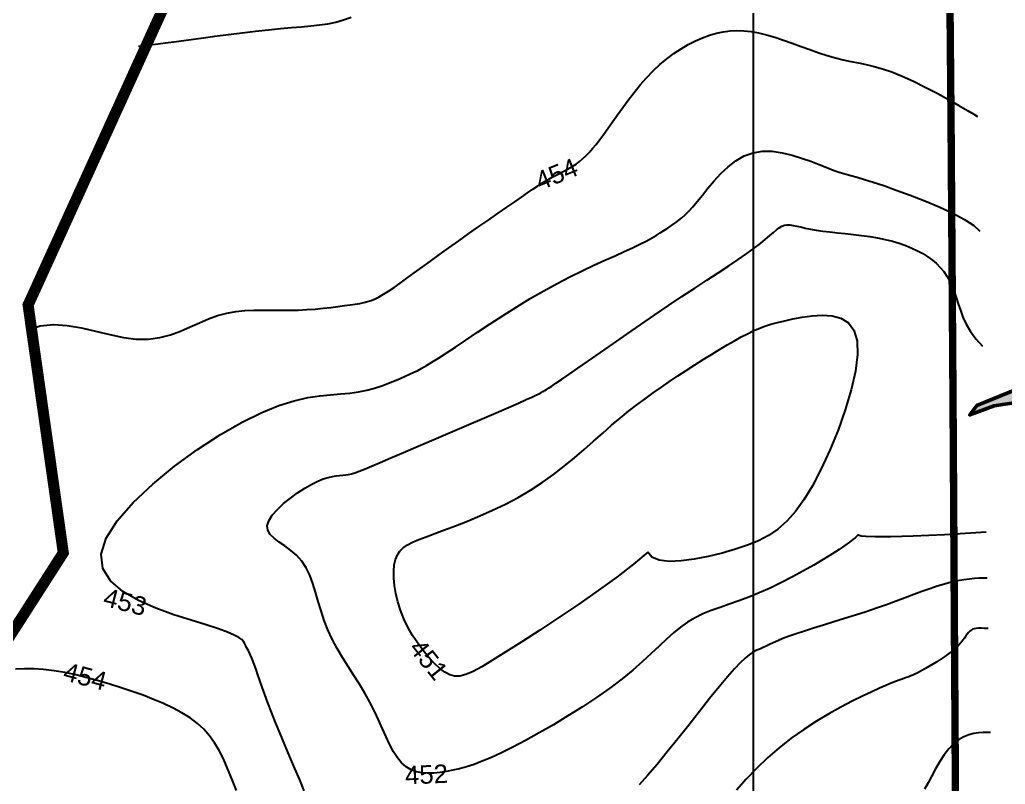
# Model space of a CAD drawing. Header units: metres. Extents: x 218545 to 227455, y 1543467 to 1556082.
# Drawn here: x 219801.8 to 220068.4, y 1552011.2 to 1552218.2 of the extents above; entities that cross this region are included whole.
import ezdxf

# ---------------------------------------------------------------- set-up
doc = ezdxf.new("R2010")
doc.units = ezdxf.units.M
doc.header["$MEASUREMENT"] = 0
for name, color, linetype in [('2 M CONTOUR', 33, 'Continuous'), ('GRID', 250, 'Continuous'), ('SATGE-2', 160, 'Continuous')]:
    doc.layers.add(name, color=color, linetype=linetype)
doc.layers.add('BO', color=7, linetype='Continuous', lineweight=30)
doc.layers.add('STREAM', color=140, linetype='Continuous', lineweight=0)
doc.styles.get("Standard").update_dxf_attribs({"font": 'arial.ttf'})

msp = doc.modelspace()

# ---------------------------------------------------------------- hatches: boundary and pattern name
at = {"layer": 'STREAM'}
h = msp.add_hatch(color=256, dxfattribs=at)
h.dxf.hatch_style = 1
h.paths.add_polyline_path([(221489.91805, 1552495.57881), (221478.9726, 1552491.95268), (221464.84567, 1552493.91599), (221422.79187, 1552524.74216), (221390.38254, 1552541.4382), (221359.99872, 1552557.12235), (221343.28757, 1552561.67581), (221319.48692, 1552562.68772), (221294.67344, 1552562.68772), (221303.28225, 1552559.14615), (221324.55091, 1552557.12235), (221340.24923, 1552556.11051), (221361.51789, 1552547.50949), (221378.22891, 1552537.89664), (221394.4337, 1552528.78971), (221403.54886, 1552525.24808), (221442.74518, 1552500.63377), (221448.28157, 1552494.59947), (221447.27499, 1552488.06233), (221436.20207, 1552479.01091), (221425.12929, 1552467.44522), (221415.06309, 1552453.36519), (221404.99689, 1552434.75951), (221399.4605, 1552414.64518), (221391.91081, 1552390.0052), (221383.85777, 1552382.46237), (221372.78499, 1552381.45663), (221353.65917, 1552381.45663), (221335.53993, 1552374.91948), (221321.44727, 1552362.85095), (221309.87113, 1552343.74236), (221306.74968, 1552323.76787), (221297.77278, 1552307.82332), (221286.80093, 1552266.9654), (221281.31513, 1552231.58847), (221272.83691, 1552213.65089), (221244.41006, 1552211.15951), (221227.95242, 1552223.11793), (221211.99357, 1552242.05209), (221200.02437, 1552253.51223), (221189.55133, 1552271.9481), (221187.55637, 1552279.42212), (221179.07828, 1552285.40133), (221165.11413, 1552285.89956), (221142.67188, 1552284.40475), (221136.18861, 1552286.39784), (221133.69498, 1552302.34239), (221128.20919, 1552314.30076), (221119.23229, 1552324.76439), (221106.76429, 1552329.2488), (221094.79509, 1552323.26958), (221084.8596, 1552311.87081), (221079.7921, 1552307.19744), (221071.60639, 1552298.82428), (221065.17463, 1552292.20362), (221048.03478, 1552286.68263), (221034.86234, 1552286.68263), (221022.31539, 1552286.34647), (221018.20817, 1552278.0738), (221005.39913, 1552262.323), (220989.63422, 1552250.01775), (220979.28837, 1552245.09561), (220964.50871, 1552239.68128), (220939.87589, 1552235.7436), (220926.57417, 1552225.40713), (220906.3753, 1552212.60963), (220894.55165, 1552185.04577), (220879.91622, 1552165.16329), (220850.85778, 1552154.69265), (220829.89763, 1552148.50547), (220802.26848, 1552146.60174), (220775.11551, 1552146.60174), (220750.82086, 1552148.50547), (220731.76618, 1552150.40926), (220700.80227, 1552145.64985), (220687.94043, 1552136.60705), (220668.13969, 1552121.13632), (220657.54061, 1552114.63786), (220634.81443, 1552126.93683), (220604.51268, 1552148.22346), (220584.62728, 1552155.79201), (220569.00296, 1552158.15722), (220552.43177, 1552157.68417), (220532.07279, 1552152.48076), (220512.18738, 1552142.074), (220497.98352, 1552131.19413), (220486.62043, 1552118.89516), (220470.99612, 1552108.48841), (220458.68601, 1552106.1232), (220437.38016, 1552113.69176), (220421.2824, 1552116.05696), (220386.24612, 1552122.20642), (220361.62605, 1552118.89516), (220317.35443, 1552104.95934), (220283.6603, 1552082.37954), (220234.85002, 1552074.94854), (220195.80185, 1552074.94854), (220169.28724, 1552082.65035), (220131.61881, 1552092.15605), (220102.68913, 1552108.77134), (220084.45062, 1552116.6381), (220071.5188, 1552118.1918), (220060.63305, 1552113.69428), (220058.72544, 1552111.16814), (220065.31334, 1552113.63909), (220072.50196, 1552114.75218), (220087.42922, 1552112.34669), (220110.20112, 1552098.36694), (220135.02377, 1552085.21981), (220166.75195, 1552074.55454), (220194.59494, 1552066.46688), (220235.49196, 1552066.46688), (220286.80893, 1552074.2795), (220321.06366, 1552097.23498), (220363.47821, 1552110.58624), (220386.07424, 1552113.62527), (220419.93253, 1552107.68257), (220435.32453, 1552105.42106), (220458.02079, 1552097.35859), (220474.2752, 1552100.48164), (220492.16394, 1552112.39664), (220503.71917, 1552124.90358), (220516.76615, 1552134.8973), (220531.80381, 1552142.20719), (220556.30748, 1552147.87233), (220568.2556, 1552146.25369), (220582.02622, 1552140.38625), (220595.8136, 1552131.83695), (220625.10964, 1552111.25682), (220658.11387, 1552093.39557), (220678.65158, 1552105.98755), (220698.90845, 1552121.81467), (220707.862, 1552128.10965), (220732.25725, 1552131.8594), (220749.18652, 1552130.16797), (220774.39534, 1552128.19261), (220802.90195, 1552128.19261), (220833.17514, 1552130.27851), (220856.58895, 1552137.18999), (220891.42334, 1552149.74188), (220910.63416, 1552175.84011), (220921.04537, 1552200.11121), (220937.17265, 1552210.32906), (220947.44375, 1552218.31049), (220969.17098, 1552221.78371), (220986.4244, 1552228.10426), (220999.36815, 1552234.26238), (221018.36778, 1552249.09247), (221033.96637, 1552268.27349), (221050.92655, 1552268.27349), (221075.18362, 1552276.08704), (221084.79041, 1552285.97598), (221092.62272, 1552293.98765), (221098.07765, 1552299.0183), (221107.64645, 1552309.99639), (221112.55435, 1552304.27566), (221115.90048, 1552296.98151), (221119.77878, 1552272.18316), (221140.50767, 1552265.81067), (221165.3984, 1552267.46856), (221171.03814, 1552267.26734), (221185.34788, 1552242.07769), (221198.55153, 1552229.4356), (221215.31948, 1552209.54149), (221239.15859, 1552192.21955), (221284.96678, 1552196.23427), (221299.09825, 1552226.13255), (221304.83945, 1552263.15654), (221314.95107, 1552300.81103), (221324.42414, 1552317.63688), (221327.49863, 1552337.31085), (221335.66325, 1552350.78808), (221344.95585, 1552358.74599), (221356.87848, 1552363.04749), (221373.61933, 1552363.04749), (221391.82442, 1552364.70107), (221408.07532, 1552379.92237), (221417.1394, 1552409.5049), (221422.18825, 1552427.84792), (221430.70733, 1552443.59401), (221439.3383, 1552455.66652), (221448.72277, 1552465.46875), (221461.37616, 1552475.8121), (221480.68867, 1552473.12812), (221497.76444, 1552478.78517), (221529.89324, 1552498.67222), (221550.78743, 1552527.08594), (221564.81726, 1552547.83136), (221579.99221, 1552582.33661), (221586.27194, 1552592.90338), (221595.83482, 1552595.17819), (221613.7019, 1552600.81539), (221619.90087, 1552613.2017), (221628.58707, 1552632.03131), (221628.58707, 1552646.89822), (221660.85215, 1552654.69729), (221686.19986, 1552666.02478), (221725.44081, 1552672.63774), (221743.79146, 1552672.63774), (221766.10546, 1552667.97158), (221812.06855, 1552667.97158), (221833.33617, 1552673.96472), (221841.76342, 1552674.9362), (221859.58301, 1552669.92897), (221887.77139, 1552676.96971), (221889.2338, 1552700.34586), (221887.61071, 1552714.40033), (221887.61071, 1552724.63524), (221890.10794, 1552732.95204), (221898.39072, 1552740.88246), (221913.21779, 1552743.53255), (221940.88269, 1552748.3882), (221957.67919, 1552758.17735), (221970.47927, 1552770.96588), (221979.56909, 1552779.72327), (221985.44283, 1552785.31226), (221992.22265, 1552790.02438), (221995.50056, 1552792.52873), (222003.6971, 1552787.1473), (222011.51551, 1552776.04687), (222028.39686, 1552770.64982), (222041.77195, 1552770.64982), (222052.11607, 1552770.20048), (222063.18369, 1552763.88179), (222086.14436, 1552767.70508), (222093.74157, 1552769.52679), (222119.68588, 1552771.89777), (222142.83658, 1552785.21501), (222153.86932, 1552796.23778), (222165.91982, 1552814.56312), (222150.53833, 1552824.67777), (222139.52395, 1552807.92806), (222131.54726, 1552799.95858), (222113.99862, 1552789.86387), (222090.74203, 1552787.73852), (222082.48166, 1552785.75779), (222066.62193, 1552783.11692), (222057.37046, 1552788.39874), (222042.17159, 1552789.05895), (222031.26803, 1552789.05895), (222023.00766, 1552791.69983), (222016.72989, 1552800.61289), (222005.16546, 1552808.20551), (221992.6098, 1552811.17653), (221986.99289, 1552809.19587), (221981.37586, 1552804.90441), (221973.77636, 1552799.62259), (221966.83773, 1552793.02033), (221957.58626, 1552784.10721), (221946.35233, 1552772.88342), (221934.45753, 1552765.95102), (221910.00706, 1552761.65956), (221892.03453, 1552758.44727), (221886.32633, 1552754.818), (221873.87185, 1552742.89336), (221869.20157, 1552727.33939), (221869.20157, 1552713.34085), (221870.75833, 1552699.86079), (221870.23937, 1552691.56536), (221859.86075, 1552688.97304), (221843.25495, 1552693.6392), (221829.76268, 1552692.08383), (221809.52428, 1552686.38072), (221768.00966, 1552686.38072), (221745.69566, 1552691.04688), (221723.9005, 1552691.04688), (221680.82912, 1552683.7884), (221654.8842, 1552672.19403), (221622.90642, 1552664.4644), (221610.17794, 1552656.21957), (221610.17794, 1552636.07278), (221603.30729, 1552621.17887), (221600.72834, 1552616.0258), (221590.92877, 1552612.93397), (221580.09765, 1552610.35747), (221573.39262, 1552607.26563), (221563.59292, 1552590.77589), (221548.63572, 1552556.76574), (221535.74149, 1552537.6995), (221517.17378, 1552512.44953)])

# ---------------------------------------------------------------- linework, layer by layer
at = {"layer": '2 M CONTOUR'}
for points in [[(219833.88644, 1552211.02906), (219836.09214, 1552211.28088), (219838.52122, 1552211.56986), (219841.20109, 1552211.90111), (219844.15917, 1552212.27973), (219847.40566, 1552212.7072), (219850.88197, 1552213.17061), (219854.5123, 1552213.65346), (219858.22085, 1552214.13922), (219861.93182, 1552214.6114), (219865.56943, 1552215.05347), (219869.05787, 1552215.44893), (219872.32134, 1552215.78126), (219875.30398, 1552216.04306), (219878.02966, 1552216.26334), (219880.54218, 1552216.48021), (219882.88535, 1552216.73181), (219885.10296, 1552217.05623), (219887.23882, 1552217.49161), (219889.33673, 1552218.07606), (219891.44049, 1552218.8477)], [(219803.91522, 1552134.16415), (219807.29513, 1552135.29575), (219810.89057, 1552135.6443), (219814.63577, 1552135.39545), (219818.465, 1552134.73482), (219822.31247, 1552133.84805), (219826.11243, 1552132.92079), (219829.79912, 1552132.13866), (219833.30678, 1552131.6873), (219836.58583, 1552131.70513), (219839.65138, 1552132.14171), (219842.53473, 1552132.89938), (219845.26718, 1552133.88049), (219847.88003, 1552134.98736), (219850.40456, 1552136.12236), (219852.87207, 1552137.18782), (219855.31387, 1552138.08607), (219857.75551, 1552138.74284), (219860.19957, 1552139.17724), (219862.64289, 1552139.43178), (219865.08231, 1552139.54895), (219867.51469, 1552139.57126), (219869.93686, 1552139.54119), (219872.34566, 1552139.50126), (219874.73795, 1552139.49394), (219877.10715, 1552139.5525), (219879.43311, 1552139.6732), (219881.69227, 1552139.84306), (219883.86105, 1552140.04909), (219885.9159, 1552140.27832), (219887.83325, 1552140.51777), (219889.58954, 1552140.75445), (219891.1612, 1552140.97538), (219892.53621, 1552141.17388), (219893.7487, 1552141.36842), (219894.84435, 1552141.5838), (219895.86884, 1552141.84478), (219896.86784, 1552142.17614), (219897.88702, 1552142.60266), (219898.97206, 1552143.14912), (219900.16864, 1552143.8403), (219901.51474, 1552144.69517), (219903.01763, 1552145.7095), (219904.67685, 1552146.87324), (219906.49199, 1552148.17638), (219908.46261, 1552149.60886), (219910.58828, 1552151.16065), (219912.86856, 1552152.82172), (219915.30301, 1552154.58203), (219917.88223, 1552156.42731), (219920.5608, 1552158.32635), (219923.28435, 1552160.24372), (219925.99849, 1552162.14399), (219928.64883, 1552163.99171), (219931.18099, 1552165.75145), (219933.54059, 1552167.38777), (219935.67323, 1552168.86523), (219937.53966, 1552170.15778), (219939.1612, 1552171.27686), (219940.57426, 1552172.2433), (219941.81529, 1552173.07794), (219942.92073, 1552173.80159), (219943.927, 1552174.43509), (219944.87055, 1552174.99927), (219945.78781, 1552175.51495), (219946.70856, 1552176.00167), (219947.63604, 1552176.47379), (219948.5668, 1552176.94438), (219949.49743, 1552177.42652), (219950.42449, 1552177.93326), (219951.34455, 1552178.47768), (219952.25419, 1552179.07286), (219953.14998, 1552179.73185), (219954.03138, 1552180.46749), (219954.90946, 1552181.29163), (219955.79816, 1552182.21587), (219956.71145, 1552183.25182), (219957.66327, 1552184.41108), (219958.66757, 1552185.70526), (219959.73831, 1552187.14596), (219960.88944, 1552188.7448), (219962.13184, 1552190.50492), (219963.46403, 1552192.39568), (219964.88148, 1552194.37798), (219966.37965, 1552196.41273), (219967.95399, 1552198.46082), (219969.59995, 1552200.48317), (219971.313, 1552202.44068), (219973.08859, 1552204.29424), (219974.92091, 1552206.01113), (219976.79906, 1552207.58407), (219978.71089, 1552209.01215), (219980.64423, 1552210.29447), (219982.58692, 1552211.4301), (219984.5268, 1552212.41814), (219986.45171, 1552213.25769), (219988.34948, 1552213.94782), (219990.2132, 1552214.48781), (219992.05691, 1552214.87761), (219993.89988, 1552215.11737), (219995.7614, 1552215.20723), (219997.66074, 1552215.14733), (219999.61718, 1552214.93781), (220001.65001, 1552214.5788), (220003.7785, 1552214.07045), (220006.01384, 1552213.41905), (220008.33484, 1552212.65554), (220010.71222, 1552211.81701), (220013.11668, 1552210.94054), (220015.51894, 1552210.06323), (220017.88973, 1552209.22216), (220020.19974, 1552208.45442), (220022.41971, 1552207.79711), (220024.5341, 1552207.27157), (220026.58242, 1552206.83611), (220028.61794, 1552206.43333), (220030.69392, 1552206.00581), (220032.86364, 1552205.49612), (220035.18036, 1552204.84684), (220037.69735, 1552204.00055), (220040.46788, 1552202.89984), (220043.51146, 1552201.51448), (220046.71254, 1552199.92307), (220049.92185, 1552198.23138), (220052.9901, 1552196.54522), (220055.76799, 1552194.97035), (220058.10623, 1552193.61259), (220059.85553, 1552192.5777), (220060.86661, 1552191.97148)], [(220063.74001, 1552053.38994), (220062.71871, 1552053.42428), (220061.85163, 1552053.44276), (220061.11897, 1552053.43564), (220060.50092, 1552053.39322), (220059.97767, 1552053.30576), (220059.52941, 1552053.16356), (220059.13633, 1552052.95689), (220058.77862, 1552052.67603), (220058.4367, 1552052.31418), (220058.09181, 1552051.87623), (220057.72543, 1552051.36999), (220057.31904, 1552050.80328), (220056.85412, 1552050.1839), (220056.31213, 1552049.51967), (220055.67456, 1552048.8184), (220054.92287, 1552048.08789), (220054.04674, 1552047.33676), (220053.06858, 1552046.57677), (220052.019, 1552045.82051), (220050.92862, 1552045.08053), (220049.82803, 1552044.36941), (220048.74785, 1552043.69971), (220047.7187, 1552043.08401), (220046.77117, 1552042.53488), (220045.92782, 1552042.06115), (220045.179, 1552041.65672), (220044.50701, 1552041.31174), (220043.89413, 1552041.01637), (220043.32266, 1552040.76078), (220042.77489, 1552040.53512), (220042.23311, 1552040.32956), (220041.67962, 1552040.13425), (220041.09191, 1552039.9364), (220040.4283, 1552039.71145), (220039.64232, 1552039.43186), (220038.68747, 1552039.07013), (220037.51728, 1552038.59873), (220036.08528, 1552037.99014), (220034.34497, 1552037.21683), (220032.24989, 1552036.2513), (220029.7732, 1552035.07151), (220026.96668, 1552033.67739), (220023.90173, 1552032.07434), (220020.64978, 1552030.26779), (220017.28225, 1552028.26315), (220013.87056, 1552026.06584), (220010.48613, 1552023.68126), (220007.20037, 1552021.11484), (220004.07202, 1552018.3795), (220001.10904, 1552015.51823), (219998.30671, 1552012.58152), (219995.66032, 1552009.61987)], [(219860.3914, 1552009.51072), (219859.17212, 1552012.67063), (219858.01147, 1552015.51746), (219856.86549, 1552018.08078), (219855.69018, 1552020.39016), (219854.44157, 1552022.47519), (219853.07567, 1552024.36545), (219851.54852, 1552026.0905), (219849.81612, 1552027.67994), (219847.84603, 1552029.15995), (219845.65193, 1552030.54325), (219843.25905, 1552031.83917), (219840.69259, 1552033.05702), (219837.97779, 1552034.20615), (219835.13984, 1552035.29588), (219832.20399, 1552036.33554), (219829.19543, 1552037.33446), (219826.13947, 1552038.29709), (219823.06168, 1552039.20845), (219819.98773, 1552040.04865), (219816.94326, 1552040.79782), (219813.95394, 1552041.43609), (219811.04541, 1552041.94359), (219808.24334, 1552042.30044), (219805.57338, 1552042.48677), (219803.05213, 1552042.49026), (219800.65994, 1552042.32881)], [(220064.32381, 1552025.23337), (220063.40864, 1552025.25902), (220062.33799, 1552025.2501), (220061.14263, 1552025.16545), (220059.85331, 1552024.96393), (220058.5008, 1552024.60439), (220057.11585, 1552024.04567), (220055.72922, 1552023.24662), (220054.37168, 1552022.16609), (220053.06894, 1552020.78216), (220051.82663, 1552019.14984), (220050.64531, 1552017.34336), (220049.52556, 1552015.43694), (220048.46796, 1552013.50482), (220047.47308, 1552011.62124), (220046.5415, 1552009.86043)]]:
    msp.add_lwpolyline(points, dxfattribs=at)
at = {"layer": '2 M CONTOUR', "flags": 128}
for points in [[(219878.74555, 1552009.46791), (219877.50369, 1552012.41051), (219876.19244, 1552015.50449), (219874.84828, 1552018.67844), (219873.50768, 1552021.86094), (219872.20711, 1552024.9806), (219870.98304, 1552027.96598), (219869.87193, 1552030.74568), (219868.90147, 1552033.26289), (219868.06417, 1552035.51915), (219867.34374, 1552037.53062), (219866.7239, 1552039.31344), (219866.18837, 1552040.88377), (219865.72088, 1552042.25775), (219865.30513, 1552043.45153), (219864.92484, 1552044.48127), (219864.56671, 1552045.36367), (219864.22925, 1552046.11769), (219863.91397, 1552046.76283), (219863.62234, 1552047.31862), (219863.35587, 1552047.80457), (219863.11605, 1552048.24018), (219862.90436, 1552048.64499), (219862.72231, 1552049.03849), (219862.55134, 1552049.44063), (219862.29271, 1552049.87304), (219861.82767, 1552050.35777), (219861.03744, 1552050.9169), (219859.80325, 1552051.57246), (219858.00632, 1552052.34653), (219855.52788, 1552053.26116), (219852.24917, 1552054.33841), (219848.13117, 1552055.60428), (219843.45394, 1552057.10056), (219838.57728, 1552058.87299), (219833.861, 1552060.96731), (219829.66493, 1552063.42924), (219826.34886, 1552066.30454), (219824.27262, 1552069.63893), (219823.79602, 1552073.47815), (219825.16404, 1552077.83156), (219828.16242, 1552082.56305), (219832.46206, 1552087.50011), (219837.73388, 1552092.47025), (219843.64877, 1552097.30097), (219849.87764, 1552101.81978), (219856.09142, 1552105.85417), (219861.96099, 1552109.23165), (219867.22367, 1552111.8289), (219871.88239, 1552113.71927), (219876.00646, 1552115.02527), (219879.66521, 1552115.86944), (219882.92796, 1552116.37428), (219885.86402, 1552116.66234), (219888.54273, 1552116.85612), (219891.03341, 1552117.07815), (219893.39276, 1552117.42574), (219895.62705, 1552117.89544), (219897.72996, 1552118.45854), (219899.69514, 1552119.08638), (219901.51626, 1552119.75028), (219903.18697, 1552120.42155), (219904.70093, 1552121.07153), (219906.05181, 1552121.67152), (219907.24672, 1552122.20586), (219908.34655, 1552122.71083), (219909.42564, 1552123.23573), (219910.55832, 1552123.82986), (219911.81893, 1552124.54251), (219913.28182, 1552125.42297), (219915.02132, 1552126.52055), (219917.11178, 1552127.88453), (219919.6044, 1552129.54564), (219922.45792, 1552131.46034), (219925.60796, 1552133.56649), (219928.99013, 1552135.80199), (219932.54003, 1552138.1047), (219936.19328, 1552140.41252), (219939.8855, 1552142.66331), (219943.55229, 1552144.79496), (219947.13572, 1552146.75771), (219950.60367, 1552148.55118), (219953.93047, 1552150.18735), (219957.09044, 1552151.67823), (219960.05793, 1552153.03578), (219962.80726, 1552154.27199), (219965.31276, 1552155.39886), (219967.54877, 1552156.42837), (219969.49943, 1552157.37171), (219971.18822, 1552158.23699), (219972.64843, 1552159.0315), (219973.91334, 1552159.76257), (219975.01626, 1552160.4375), (219975.99046, 1552161.0636), (219976.86924, 1552161.64818), (219977.6859, 1552162.19855), (219978.47192, 1552162.72734), (219979.25162, 1552163.26845), (219980.0475, 1552163.8611), (219980.88209, 1552164.54451), (219981.77789, 1552165.35789), (219982.75741, 1552166.34046), (219983.84318, 1552167.53145), (219985.0577, 1552168.97007), (219986.41965, 1552170.67222), (219987.93245, 1552172.5605), (219989.59565, 1552174.53422), (219991.40884, 1552176.49265), (219993.37158, 1552178.3351), (219995.48345, 1552179.96085), (219997.74402, 1552181.26918), (220000.15287, 1552182.15939), (220002.70048, 1552182.56198), (220005.34107, 1552182.53227), (220008.01974, 1552182.15679), (220010.68162, 1552181.52207), (220013.27182, 1552180.71464), (220015.73547, 1552179.82102), (220018.01768, 1552178.92775), (220020.06357, 1552178.12136), (220021.84588, 1552177.46504), (220023.44777, 1552176.92863), (220024.98, 1552176.45863), (220026.55335, 1552176.00155), (220028.27859, 1552175.50389), (220030.26649, 1552174.91215), (220032.62783, 1552174.17283), (220035.47338, 1552173.23244), (220038.86028, 1552172.05482), (220042.63124, 1552170.67319), (220046.57533, 1552169.13809), (220050.48161, 1552167.50009), (220054.13917, 1552165.80972), (220057.33708, 1552164.11756), (220059.86441, 1552162.47415), (220061.51023, 1552160.93005)], [(220063.20016, 1552079.42609), (220051.90312, 1552078.77388), (220043.40257, 1552078.38218), (220037.29755, 1552078.19992), (220033.18707, 1552078.17602), (220030.67016, 1552078.25943), (220029.34585, 1552078.39907), (220028.81316, 1552078.54387), (220028.67111, 1552078.64277), (220028.57719, 1552078.65085), (220028.42268, 1552078.54772), (220028.15733, 1552078.31916), (220027.73089, 1552077.95094), (220027.09311, 1552077.42884), (220026.19373, 1552076.7386), (220024.9825, 1552075.86602), (220023.40917, 1552074.79685), (220021.44313, 1552073.5277), (220019.13237, 1552072.09846), (220016.54453, 1552070.55985), (220013.74725, 1552068.96261), (220010.80816, 1552067.35745), (220007.79489, 1552065.79511), (220004.77509, 1552064.3263), (220001.8164, 1552063.00176), (219998.97467, 1552061.85549), (219996.2587, 1552060.85465), (219993.6655, 1552059.94969), (219991.1921, 1552059.09105), (219988.8355, 1552058.22918), (219986.59273, 1552057.31451), (219984.4608, 1552056.29749), (219982.43673, 1552055.12858), (219980.50765, 1552053.7687), (219978.62116, 1552052.22083), (219976.71496, 1552050.49844), (219974.72676, 1552048.61497), (219972.59427, 1552046.5839), (219970.25519, 1552044.41868), (219967.64724, 1552042.1328), (219964.70811, 1552039.73969), (219961.40168, 1552037.25854), (219957.79642, 1552034.73134), (219953.98699, 1552032.20575), (219950.06801, 1552029.72949), (219946.13413, 1552027.35022), (219942.28, 1552025.11565), (219938.60025, 1552023.07346), (219935.18952, 1552021.27134), (219932.11949, 1552019.74419), (219929.36999, 1552018.47578), (219926.89788, 1552017.43708), (219924.66001, 1552016.59908), (219922.61325, 1552015.93275), (219920.71446, 1552015.40906), (219918.9205, 1552014.99901), (219917.18823, 1552014.67356), (219915.48369, 1552014.41414), (219913.80967, 1552014.24393), (219912.17814, 1552014.19654), (219910.60106, 1552014.30559), (219909.09041, 1552014.6047), (219907.65816, 1552015.12748), (219906.31628, 1552015.90756), (219905.07673, 1552016.97856), (219903.9441, 1552018.36124), (219902.89343, 1552020.02493), (219901.89237, 1552021.92612), (219900.9086, 1552024.02129), (219899.90975, 1552026.26692), (219898.8635, 1552028.6195), (219897.73749, 1552031.0355), (219896.49939, 1552033.47142), (219895.12944, 1552035.89258), (219893.65826, 1552038.29972), (219892.12905, 1552040.70243), (219890.58502, 1552043.11029), (219889.06937, 1552045.53289), (219887.6253, 1552047.97983), (219886.29602, 1552050.46068), (219885.12473, 1552052.98504), (219884.13788, 1552055.55415), (219883.29489, 1552058.13596), (219882.53842, 1552060.69007), (219881.81113, 1552063.17608), (219881.05567, 1552065.55359), (219880.21471, 1552067.78221), (219879.23091, 1552069.82153), (219878.04693, 1552071.63116), (219876.63322, 1552073.18669), (219875.07147, 1552074.52761), (219873.47114, 1552075.70939), (219871.94171, 1552076.78751), (219870.59266, 1552077.81745), (219869.53347, 1552078.85469), (219868.8736, 1552079.9547), (219868.72254, 1552081.17296), (219869.1542, 1552082.54663), (219870.1003, 1552084.03959), (219871.457, 1552085.59741), (219873.12045, 1552087.16568), (219874.98682, 1552088.68995), (219876.95227, 1552090.1158), (219878.91294, 1552091.3888), (219880.76501, 1552092.45453), (219882.42559, 1552093.27405), (219883.89558, 1552093.87054), (219885.19688, 1552094.28263), (219886.35135, 1552094.54899), (219887.38087, 1552094.70829), (219888.30731, 1552094.79918), (219889.15254, 1552094.86033), (219889.93844, 1552094.93039), (219890.69743, 1552095.04624), (219891.50406, 1552095.23768), (219892.44345, 1552095.53272), (219893.60071, 1552095.95936), (219895.06095, 1552096.54561), (219896.90928, 1552097.31949), (219899.23081, 1552098.30901), (219902.11064, 1552099.54217), (219905.59196, 1552101.03072), (219909.55016, 1552102.72141), (219913.81872, 1552104.54469), (219918.23112, 1552106.43104), (219922.62084, 1552108.31093), (219926.82133, 1552110.11484), (219930.66609, 1552111.77322), (219933.98857, 1552113.21656), (219936.66425, 1552114.3926), (219938.73652, 1552115.31822), (219940.29079, 1552116.02756), (219941.41245, 1552116.55478), (219942.18689, 1552116.93401), (219942.69951, 1552117.19942), (219943.0357, 1552117.38514), (219943.28085, 1552117.52534), (219943.5167, 1552117.65622), (219943.81028, 1552117.82232), (219944.22498, 1552118.07021), (219944.82416, 1552118.44651), (219945.67121, 1552118.99778), (219946.82951, 1552119.77063), (219948.36242, 1552120.81165), (219950.33333, 1552122.16743), (219952.78182, 1552123.86668), (219955.65235, 1552125.86656), (219958.86558, 1552128.10637), (219962.34217, 1552130.52539), (219966.00279, 1552133.0629), (219969.7681, 1552135.6582), (219973.55876, 1552138.25057), (219977.29543, 1552140.77929), (219980.90797, 1552143.19319), (219984.36293, 1552145.4793), (219987.63604, 1552147.63415), (219990.70305, 1552149.65432), (219993.5397, 1552151.53636), (219996.12172, 1552153.27682), (219998.42486, 1552154.87226), (220000.42485, 1552156.31925), (220002.10916, 1552157.61503), (220003.51217, 1552158.7597), (220004.67999, 1552159.75404), (220005.65875, 1552160.59886), (220006.49454, 1552161.29494), (220007.23347, 1552161.84307), (220007.92167, 1552162.24404), (220008.60524, 1552162.49866), (220009.32592, 1552162.61129), (220010.108, 1552162.60072), (220010.97136, 1552162.48929), (220011.93593, 1552162.29937), (220013.0216, 1552162.05331), (220014.24829, 1552161.77348), (220015.6359, 1552161.48223), (220017.20433, 1552161.20192), (220018.96405, 1552160.94915), (220020.88775, 1552160.71747), (220022.93866, 1552160.49465), (220025.08004, 1552160.26848), (220027.27512, 1552160.02673), (220029.48715, 1552159.7572), (220031.67938, 1552159.44766), (220033.81505, 1552159.0859), (220035.86316, 1552158.66192), (220037.81583, 1552158.17464), (220039.67091, 1552157.62519), (220041.42629, 1552157.01472), (220043.07982, 1552156.34436), (220044.62937, 1552155.61525), (220046.07282, 1552154.82854), (220047.40803, 1552153.98535), (220048.63409, 1552153.0854), (220049.75492, 1552152.12262), (220050.77565, 1552151.08953), (220051.70144, 1552149.97864), (220052.53741, 1552148.78245), (220053.2887, 1552147.49347), (220053.96046, 1552146.10421), (220054.55783, 1552144.60718), (220055.09546, 1552142.99872), (220055.62617, 1552141.29049), (220056.21228, 1552139.49799), (220056.91612, 1552137.63669), (220057.80002, 1552135.7221), (220058.92632, 1552133.76971), (220060.35734, 1552131.79501), (220062.15541, 1552129.81348)], [(219971.63565, 1552074.04517), (219967.78841, 1552070.79696), (219963.25641, 1552067.29336), (219958.24668, 1552063.64385), (219952.96622, 1552059.95792), (219947.62207, 1552056.34506), (219942.42123, 1552052.91475), (219937.57073, 1552049.77648), (219933.27758, 1552047.03973), (219929.69599, 1552044.79214), (219926.76887, 1552043.03384), (219924.38633, 1552041.74311), (219922.43845, 1552040.89824), (219920.81533, 1552040.47751), (219919.40708, 1552040.45919), (219918.1038, 1552040.82157), (219916.79557, 1552041.54292), (219915.3973, 1552042.59843), (219913.92314, 1552043.95082), (219912.41201, 1552045.55973), (219910.90288, 1552047.3848), (219909.43467, 1552049.38564), (219908.04634, 1552051.52191), (219906.77682, 1552053.75321), (219905.66506, 1552056.0392), (219904.74279, 1552058.34071), (219904.01282, 1552060.62344), (219903.47076, 1552062.85428), (219903.11223, 1552065.00014), (219902.93284, 1552067.02793), (219902.92818, 1552068.90455), (219903.09387, 1552070.5969), (219903.42552, 1552072.07189), (219903.92361, 1552073.31007), (219904.60817, 1552074.34659), (219905.50411, 1552075.23025), (219906.63633, 1552076.00985), (219908.02975, 1552076.73418), (219909.70927, 1552077.45205), (219911.69979, 1552078.21225), (219914.02624, 1552079.06358), (219916.69832, 1552080.04661), (219919.66501, 1552081.16895), (219922.86011, 1552082.43001), (219926.21739, 1552083.82916), (219929.67065, 1552085.36581), (219933.15368, 1552087.03935), (219936.60026, 1552088.84915), (219939.94418, 1552090.79462), (219943.13254, 1552092.86967), (219946.16567, 1552095.04633), (219949.0572, 1552097.29115), (219951.82079, 1552099.57069), (219954.47005, 1552101.8515), (219957.01865, 1552104.10013), (219959.4802, 1552106.28313), (219961.86836, 1552108.36707), (219964.19645, 1552110.32686), (219966.47661, 1552112.17088), (219968.72066, 1552113.91589), (219970.94041, 1552115.57865), (219973.1477, 1552117.17589), (219975.35435, 1552118.72439), (219977.57217, 1552120.24088), (219979.813, 1552121.74212), (219982.08263, 1552123.23914), (219984.3628, 1552124.72005), (219986.62922, 1552126.16722), (219988.8576, 1552127.56306), (219991.02366, 1552128.88993), (219993.1031, 1552130.13023), (219995.07163, 1552131.26634), (219996.90498, 1552132.28064), (219998.59278, 1552133.1619), (220000.18042, 1552133.92444), (220001.72722, 1552134.58896), (220003.29249, 1552135.17616), (220004.93557, 1552135.70672), (220006.71575, 1552136.20136), (220008.69237, 1552136.68078), (220010.92474, 1552137.16566), (220013.43931, 1552137.65239), (220016.131, 1552138.04), (220018.86186, 1552138.2032), (220021.49397, 1552138.0167), (220023.88936, 1552137.35522), (220025.91009, 1552136.09347), (220027.41822, 1552134.10616), (220028.2758, 1552131.26799), (220028.38597, 1552127.51058), (220027.81622, 1552122.99303), (220026.67513, 1552117.93138), (220025.07128, 1552112.54162), (220023.11324, 1552107.03978), (220020.90959, 1552101.64187), (220018.5689, 1552096.5639), (220016.19977, 1552092.02188), (220013.88362, 1552088.18086), (220011.59337, 1552085.00202), (220009.2748, 1552082.39555), (220006.87369, 1552080.27167), (220004.33581, 1552078.54057), (220001.60695, 1552077.11247), (219998.63289, 1552075.89756), (219995.3594, 1552074.80605), (219991.77083, 1552073.77609), (219988.00584, 1552072.85756), (219984.24166, 1552072.1283), (219980.6555, 1552071.66614), (219977.4246, 1552071.54892), (219974.72617, 1552071.85446), (219972.73744, 1552072.6606), (219971.63565, 1552074.04517)], [(220063.45732, 1552067.02364), (220062.47253, 1552067.02626), (220061.3359, 1552066.99003), (220060.05721, 1552066.90493), (220058.64621, 1552066.76097), (220057.11268, 1552066.54814), (220055.46639, 1552066.25645), (220053.71711, 1552065.8759), (220051.8746, 1552065.39647), (220049.9459, 1552064.81221), (220047.9271, 1552064.13328), (220045.81152, 1552063.37384), (220043.59254, 1552062.54811), (220041.26348, 1552061.67026), (220038.81769, 1552060.75448), (220036.24853, 1552059.81496), (220033.54933, 1552058.86588), (220030.72384, 1552057.92011), (220027.81734, 1552056.98517), (220024.8855, 1552056.06725), (220021.984, 1552055.17256), (220019.16852, 1552054.30728), (220016.49473, 1552053.47763), (220014.01832, 1552052.68978), (220011.79495, 1552051.94995), (220009.86532, 1552051.26317), (220008.21021, 1552050.62991), (220006.7954, 1552050.04948), (220005.58669, 1552049.52119), (220004.54987, 1552049.04436), (220003.65073, 1552048.61831), (220002.85507, 1552048.24233), (220002.12867, 1552047.91575), (220001.43439, 1552047.62478), (220000.72336, 1552047.30319), (219999.94376, 1552046.87166), (219999.04377, 1552046.25086), (219997.97158, 1552045.36146), (219996.67538, 1552044.12415), (219995.10334, 1552042.4596), (219993.20366, 1552040.28848), (219990.94722, 1552037.56745), (219988.3957, 1552034.39711), (219985.63349, 1552030.91407), (219982.74496, 1552027.25492), (219979.81451, 1552023.55624), (219976.92652, 1552019.95463), (219974.16538, 1552016.58669), (219971.61545, 1552013.589), (219969.33098, 1552011.06298)]]:
    msp.add_lwpolyline(points, dxfattribs=at)
at = {"layer": 'BO', "ltscale": 100, "const_width": 3, "elevation": -1469.86579}
msp.add_lwpolyline([(219587.53063, 1551681.97468), (219691.66685, 1551785.12395), (219680.608, 1551866.41314), (219813.56157, 1552073.8656), (219804.03796, 1552140.92324), (219887.21041, 1552323.74506), (219828.85962, 1552346.50964), (219819.52231, 1552468.42724), (219810.54193, 1552464.71679), (219790.15254, 1552450.63769), (219787.85037, 1552450.88934), (219732.65658, 1552477.75664), (219751.94079, 1552565.01089), (219769.11357, 1552624.66454)], dxfattribs=at)
at = {"layer": 'GRID', "linetype": 'Continuous'}
msp.add_line((220000.13969, 1555700.13632, -1469.86579), (220000.13969, 1546700.13632, -1469.86579), dxfattribs=at)
at = {"layer": 'SATGE-2', "color": 0, "const_width": 2, "elevation": 1466.37623}
msp.add_lwpolyline([(220046.97104, 1552855.47695), (220048.95559, 1552712.19684), (220053.69263, 1552189.90251), (220054.23691, 1552112.89747), (220055.33763, 1551933.55285), (220068.78989, 1551713.39272), (220071.25754, 1551683.95349), (219933.18385, 1551475.91941), (219689.1336, 1551107.56188), (219626.26506, 1550769.8527), (219510.10794, 1550115.06758)], dxfattribs=at)
at = {"layer": 'SATGE-2', "lineweight": 40, "elevation": -1469.86579}
msp.add_lwpolyline([(222588.52107, 1551656.42507), (219587.53063, 1551681.97468), (219587.53063, 1551681.97468), (219691.66685, 1551785.12395), (219680.608, 1551866.41314), (219813.56157, 1552073.8656), (219804.03796, 1552140.92324), (219887.21041, 1552323.74506), (219828.85962, 1552346.50964), (219819.52231, 1552468.42724), (219810.54193, 1552464.71679), (219790.15254, 1552450.63769), (219787.85037, 1552450.88934), (219732.65658, 1552477.75664), (219751.94079, 1552565.01089), (219769.11357, 1552624.66454), (221602.96501, 1552627.59878)], dxfattribs=at)
at = {"layer": 'STREAM', "linetype": 'Continuous', "lineweight": 50, "elevation": -1469.86579}
msp.add_lwpolyline([(220321.06366, 1552097.23498), (220286.80893, 1552074.2795), (220235.49196, 1552066.46688), (220194.59494, 1552066.46688), (220166.75195, 1552074.55454), (220135.02377, 1552085.21981), (220110.20112, 1552098.36694), (220087.42922, 1552112.34669), (220072.50196, 1552114.75218), (220065.31334, 1552113.63909), (220058.72544, 1552111.16814), (220060.63305, 1552113.69428), (220071.5188, 1552118.1918), (220084.45062, 1552116.6381), (220102.68913, 1552108.77134), (220131.61881, 1552092.15605), (220169.28724, 1552082.65035), (220195.80185, 1552074.94854), (220234.85002, 1552074.94854), (220283.6603, 1552082.37954), (220317.35443, 1552104.95934)], dxfattribs=at)

# ---------------------------------------------------------------- texts
at = {"layer": '2 M CONTOUR', "char_height": 5, "attachment_point": 5}
for s, insert, rotation in [('{454}', (219946.9688, 1552176.33246, -1015.86579), 22.0572891), ('{453}', (219830.30099, 1552060.54663, -1016.86579), 345.5564628), ('{451}', (219912.36651, 1552044.96378, -1018.86579), 308.8555744), ('{454}', (219819.477, 1552040.38231, -1015.86579), 345.1410281), ('{452}', (219911.78594, 1552013.85723, -1017.86579), 2.458092)]:
    msp.add_mtext(s, dxfattribs=dict(at, insert=insert, rotation=rotation))

doc.saveas('drawing.dxf')
